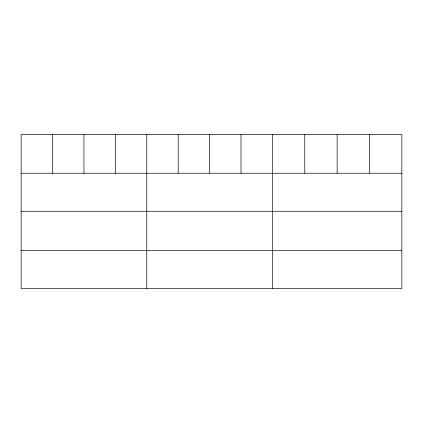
<?xml version="1.0" encoding="UTF-8"?>
<svg xmlns="http://www.w3.org/2000/svg" width="423" height="423" viewBox="0 0 423 423"><rect width="100%" height="100%" fill="white"/><g stroke="black" fill="none" stroke-linecap="round" stroke-linejoin="round"><path stroke-width="0.63" d="M401.85 173.24L401.85 288.491L21.15 288.491L21.15 134.509L401.85 134.509L401.85 173.24L21.15 173.24M21.15 211.273L401.85 211.273M21.15 250.458L401.85 250.458M369.49 134.509L369.49 173.24M337.131 134.509L337.131 173.24M304.772 134.509L304.772 173.24M272.412 134.509L272.412 288.491M241.004 134.509L241.004 173.24M209.597 134.509L209.597 173.24M178.189 134.509L178.189 173.24M146.781 134.509L146.781 288.491M115.373 134.509L115.373 173.24M83.966 134.509L83.966 173.24M52.558 134.509L52.558 173.24"/></g></svg>
